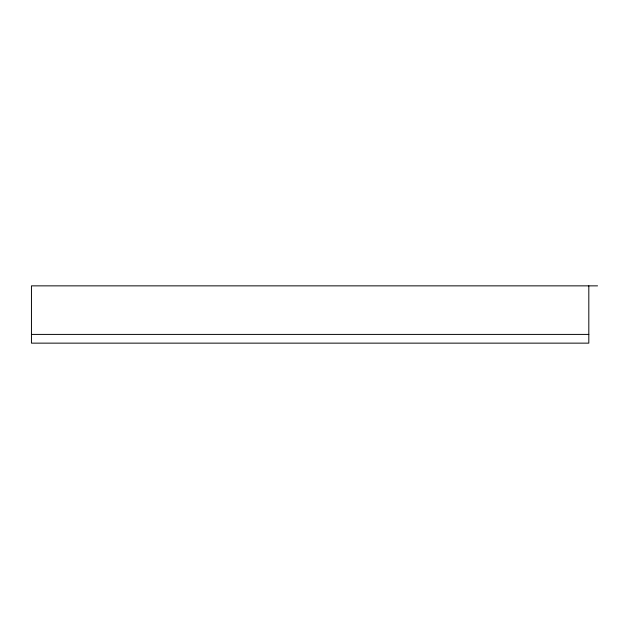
<?xml version="1.0" encoding="UTF-8"?>
<svg xmlns="http://www.w3.org/2000/svg" width="629" height="629" viewBox="0 0 629 629"><rect width="100%" height="100%" fill="white"/><g stroke="black" fill="none" stroke-linecap="round" stroke-linejoin="round"><path stroke-width="0.94" d="M597.55 285.857L31.45 285.857L31.45 343.143L588.815 343.143L588.815 285.857M31.45 334.408L588.815 334.408"/></g></svg>
